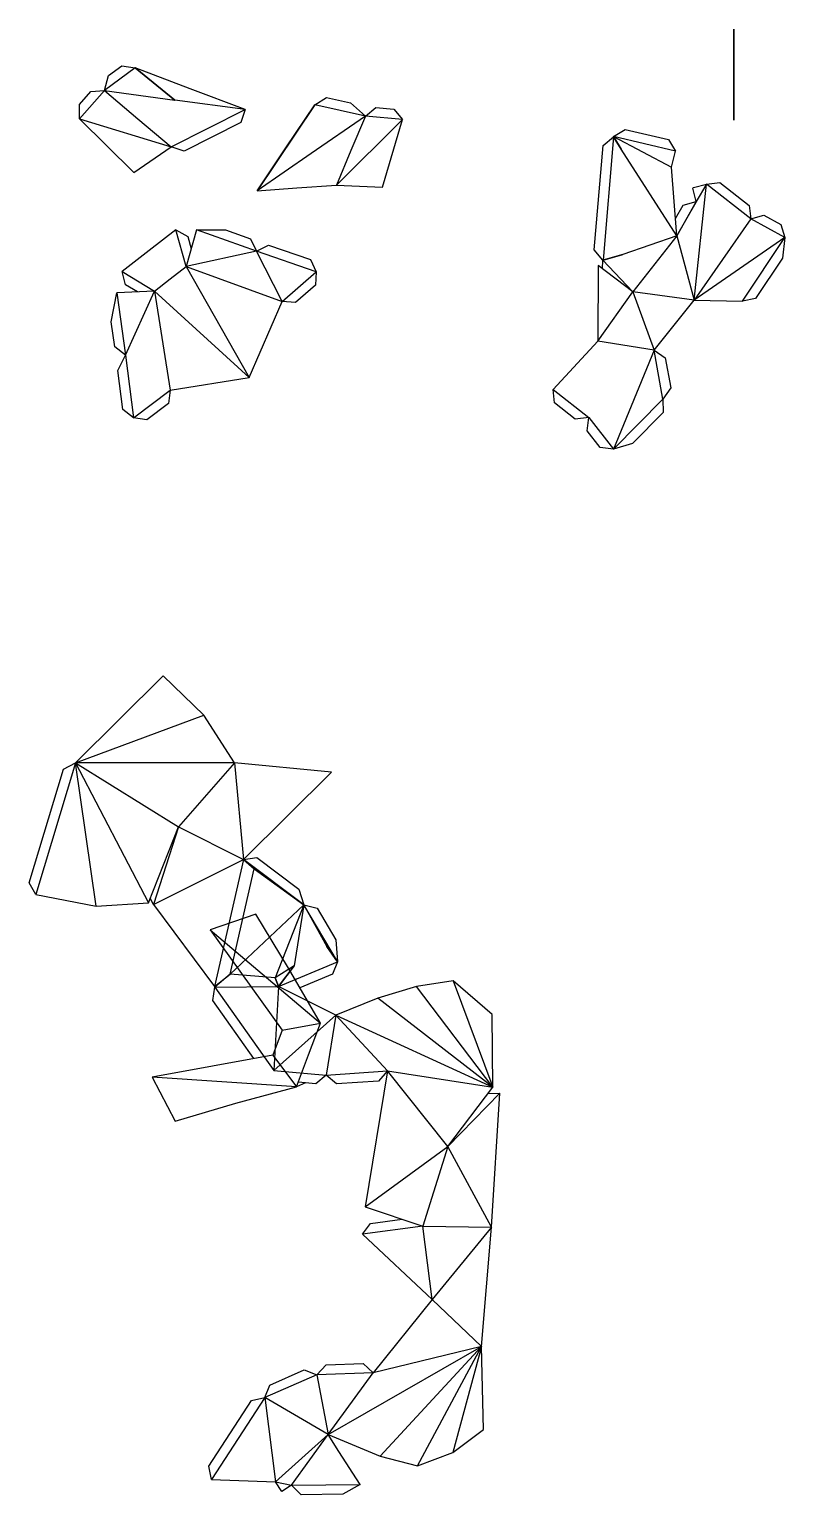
# Model space of a CAD drawing. Extents: x -10 to 819, y 0 to 1609.
import ezdxf

# ---------------------------------------------------------------- set-up
doc = ezdxf.new("R2010")
doc.units = 0

msp = doc.modelspace()

# ---------------------------------------------------------------- linework, layer by layer
at = {"layer": 'CutLine', "color": 8, "linetype": 'CONTINUOUS'}
for p, q in [((763.694651, 1559.063583), (763.694612, 1608.907959)), ((763.694612, 1608.907959), (763.694612, 1509.219192)), ((76.821506, 1558.035618), (91.548627, 1568.907959)), ((91.548627, 1568.907959), (106.248134, 1566.694499)), ((166.653031, 1543.688578), (106.248134, 1566.694499)), ((149.725102, 1531.191498), (106.248134, 1566.694499)), ((72.392276, 1541.700311), (76.821506, 1558.035618)), ((763.694612, 1509.219192), (763.694651, 1559.063583)), ((45.046335, 1526.470323), (57.55866, 1540.731418)), ((57.55866, 1540.731418), (72.392276, 1541.700311)), ((227.057897, 1520.682621), (166.653031, 1543.688578)), ((303.650975, 1525.944248), (316.203036, 1533.907959)), ((316.203036, 1533.907959), (342.621377, 1527.9995)), ((45, 1510.479587), (45.046335, 1526.470323)), ((227.057897, 1520.682621), (222.391121, 1506.568935)), ((303.650975, 1525.944248), (240, 1431.675139)), ((342.621377, 1527.9995), (358.986568, 1513.568449)), ((358.986568, 1513.568449), (370.416244, 1523.07305)), ((370.416244, 1523.07305), (390.178727, 1521.25573)), ((390.178727, 1521.25573), (399.683328, 1509.826054)), ((45, 1510.479587), (104.840712, 1451.633778)), ((222.391121, 1506.568935), (159.972968, 1475.171483)), ((377.892992, 1435.572829), (399.683328, 1509.826054)), ((631.43614, 1491.066168), (644.064728, 1498.907959)), ((644.064728, 1498.907959), (691.814764, 1487.742081)), ((610.305981, 1366.622947), (619.951765, 1481.392264)), ((619.951765, 1481.392264), (631.306457, 1490.986319)), ((639.786815, 1477.358556), (631.306457, 1490.986319)), ((631.412686, 1490.81561), (631.43614, 1491.066168)), ((691.814764, 1487.742081), (699.656555, 1475.113492)), ((104.840712, 1451.633778), (145.859276, 1479.838251)), ((159.972968, 1475.171483), (145.859283, 1479.838259)), ((695.150779, 1457.553878), (699.656555, 1475.113492)), ((700.786218, 1382.323278), (695.150779, 1457.553878)), ((240, 1431.675139), (283.697988, 1434.790922)), ((283.697988, 1434.790922), (327.395993, 1437.906711)), ((327.396008, 1437.906705), (377.892992, 1435.572829)), ((718.584729, 1434.362324), (719.146938, 1435.288936)), ((722.118814, 1419.923309), (718.584729, 1434.362324)), ((719.146938, 1435.288936), (733.585953, 1438.823021)), ((733.585953, 1438.823021), (748.342631, 1440.616165)), ((748.342631, 1440.616165), (780.519443, 1415.411955)), ((699.37669, 1401.139851), (707.78948, 1415.967919)), ((707.78948, 1415.967919), (722.118814, 1419.923309)), ((780.519443, 1415.411955), (782.312587, 1400.655277)), ((782.312587, 1400.655277), (796.58634, 1404.80677)), ((796.58634, 1404.80677), (815.234151, 1394.562239)), ((151.014357, 1388.907959), (121.548293, 1365.902222)), ((151.014357, 1388.907959), (163.934701, 1381.556792)), ((173.672406, 1388.783649), (162.121919, 1348.477016)), ((173.672406, 1388.783649), (205.335583, 1388.706236)), ((205.335583, 1388.706236), (233.036356, 1378.881338)), ((815.234151, 1394.562239), (819.385644, 1380.288486)), ((163.934701, 1381.556792), (167.687234, 1367.897766)), ((233.036356, 1378.881338), (239.429312, 1365.461016)), ((239.429312, 1365.461016), (252.807471, 1371.94174)), ((252.807471, 1371.94174), (298.579822, 1356.043975)), ((819.385644, 1380.288486), (817.022231, 1357.739653)), ((121.548293, 1365.902222), (92.082284, 1342.896475)), ((298.579822, 1356.043975), (305.060546, 1342.665815)), ((619.843734, 1355.33489), (610.305981, 1366.622947)), ((619.518012, 1345.821391), (619.847676, 1355.450021)), ((619.847676, 1355.450021), (619.927303, 1355.592686)), ((619.900036, 1355.268255), (641.788298, 1361.671937)), ((817.022231, 1357.739653), (787.508093, 1313.324519)), ((95.609658, 1328.455819), (92.082284, 1342.896475)), ((305.060546, 1342.665815), (304.054252, 1327.83469)), ((614.561107, 1349.628899), (614.21428, 1266.544131)), ((652.484597, 1320.499032), (614.561107, 1349.628899)), ((80, 1287.619561), (86.114275, 1319.470399)), ((127.456025, 1321.411449), (86.114275, 1319.470399)), ((108.660694, 1320.528983), (95.609658, 1328.455819)), ((304.054252, 1327.83469), (282.390064, 1308.923544)), ((231.228483, 1226.613724), (267.558938, 1309.929838)), ((282.390064, 1308.923544), (267.558938, 1309.929838)), ((698.039628, 1283.925062), (720.066767, 1311.361144)), ((720.066767, 1311.361144), (772.935921, 1310.38739)), ((787.508093, 1313.324519), (772.935921, 1310.38739)), ((83.888553, 1260.105603), (80, 1287.619561)), ((676.012456, 1256.488984), (698.039628, 1283.925062)), ((95.767371, 1251.168678), (83.888553, 1260.105603)), ((614.21428, 1266.544131), (565, 1213.480696)), ((676.012456, 1256.488984), (688.238663, 1248.033524)), ((87.292105, 1234.247001), (95.767371, 1251.168678)), ((688.238663, 1248.033524), (694.225562, 1215.196782)), ((92.660961, 1191.353875), (87.292105, 1234.247001)), ((144.719904, 1212.715598), (231.228483, 1226.613724)), ((144.719904, 1212.715598), (142.674367, 1197.991784)), ((566.813497, 1198.726505), (565, 1213.480696)), ((694.225562, 1215.196782), (685.770102, 1202.970575)), ((104.396371, 1182.229453), (92.660961, 1191.353875)), ((142.674367, 1197.991784), (119.120185, 1180.183915)), ((589.473634, 1181.027119), (566.813497, 1198.726505)), ((685.770102, 1202.970575), (685.872716, 1188.105704)), ((119.120185, 1180.183915), (104.396371, 1182.229453)), ((604.227825, 1182.840616), (589.473634, 1181.027119)), ((602.385799, 1168.089959), (604.227825, 1182.840616)), ((685.872716, 1188.105704), (652.344792, 1154.111667)), ((616.679372, 1149.717079), (602.385799, 1168.089959)), ((631.430029, 1147.875053), (616.679372, 1149.717079)), ((652.344792, 1154.111667), (631.430029, 1147.875053)), ((136.991744, 898.907959), (40.644591, 803.639192)), ((181.620666, 855.984599), (136.991744, 898.907959)), ((215.34147, 803.639192), (181.620666, 855.984599)), ((-10, 671.939022), (27.492605, 796.420303)), ((27.492605, 796.420303), (40.644591, 803.639192)), ((321.860263, 793.144283), (215.34147, 803.639192)), ((225.042517, 697.353765), (321.860263, 793.144283)), ((120.833688, 649.894647), (153.9157, 733.325713)), ((236.924575, 687.05943), (225.042517, 697.353765)), ((225.122188, 697.28474), (225.113186, 697.423685)), ((225.125483, 697.435851), (239.830301, 699.522492)), ((239.830301, 699.522492), (285.896391, 664.905483)), ((-2.966696, 658.842932), (-10, 671.939022)), ((285.896391, 664.905483), (291.534205, 647.520502)), ((-2.966696, 658.842932), (63.34511, 646.232529)), ((63.34511, 646.232529), (120.833688, 649.894647)), ((126.316009, 647.924195), (122.787565, 654.822219)), ((126.316009, 647.924195), (193.194256, 558.101135)), ((291.534205, 647.520502), (305.934224, 643.830735)), ((305.934224, 643.830735), (326.459881, 609.162571)), ((274.444161, 577.927461), (238.546668, 637.412333)), ((188.576352, 620.11889), (267.623813, 510.171685)), ((328.381791, 585.227995), (316.572377, 602.039925)), ((326.459881, 609.162571), (328.405342, 585.244562)), ((280.819891, 580.790409), (263.665927, 557.86164)), ((328.381791, 585.227995), (322.794424, 571.45279)), ((328.405342, 585.244562), (328.365275, 585.251507)), ((193.194256, 558.101135), (210.498771, 571.436219)), ((263.723327, 557.793106), (259.780966, 567.51151)), ((309.786186, 517.770523), (274.444161, 577.927461)), ((282.919754, 565.988953), (281.751139, 565.489989)), ((282.935499, 566.010152), (282.919754, 565.988953)), ((322.794424, 571.45279), (287.112606, 556.364043)), ((455.490114, 564.172805), (415.078552, 558.078757)), ((498.377231, 527.079955), (455.490114, 564.172805)), ((191.353612, 542.627225), (193.859544, 557.279707)), ((193.859544, 557.279707), (194.348922, 558.990936)), ((326.596602, 526.424144), (263.723327, 557.793106)), ((415.078552, 558.078757), (372.678835, 545.240748)), ((236.474646, 478.888519), (191.353612, 542.627225)), ((372.678835, 545.240748), (326.596602, 526.424144)), ((498.796994, 447.375331), (498.377231, 527.079955)), ((267.623813, 510.171685), (257.275816, 482.738201)), ((257.275816, 482.738201), (125, 458.257853)), ((125, 458.257853), (150.202295, 410.047107)), ((293.184528, 452.240427), (283.398851, 447.815149)), ((304.538635, 451.228836), (285.331973, 452.940048)), ((315.941272, 460.765859), (304.538635, 451.228836)), ((327.126009, 450.9742), (315.941272, 460.765859)), ((373.501455, 454.054074), (327.126009, 450.9742)), ((383.293114, 465.238811), (358.65519, 316.038027)), ((383.293114, 465.238811), (373.501455, 454.054074)), ((216.812368, 429.799945), (283.398851, 447.815149)), ((449.400948, 382.324141), (498.796994, 447.375331)), ((493.65631, 440.605404), (506.473862, 440.756231)), ((497.534049, 293.775781), (506.473862, 440.756231)), ((150.202295, 410.047107), (216.812368, 429.799945)), ((358.65519, 316.038027), (421.965339, 294.763481)), ((355.760277, 285.950365), (364.792652, 297.756766)), ((364.792652, 297.756766), (399.362963, 302.358713)), ((486.51248, 162.877479), (497.534049, 293.775781)), ((355.760277, 285.950365), (432.233001, 214.446531)), ((432.233001, 214.446531), (367.527542, 133.827007)), ((488.787769, 71.400343), (486.51248, 162.877479)), ((254.019814, 120.410008), (291.80734, 136.937964)), ((291.80734, 136.937964), (305.649982, 131.519829)), ((305.649982, 131.519829), (315.762331, 142.415486)), ((315.762331, 142.415486), (356.631886, 143.939356)), ((356.631886, 143.939356), (367.527542, 133.827007)), ((248.60168, 106.567366), (254.019814, 120.410008)), ((187.139436, 31.403419), (234.058163, 103.491485)), ((234.058163, 103.491485), (248.60168, 106.567366)), ((318.032144, 66.260108), (375.108842, 42.316173)), ((329.774229, 47.529977), (318.032144, 66.260108)), ((454.93191, 46.406153), (488.787769, 71.400343)), ((353.382242, 11.315288), (329.774229, 47.529977)), ((375.108842, 42.316173), (416.068139, 31.754272)), ((416.068139, 31.754272), (454.93191, 46.406153)), ((190.215317, 16.859902), (187.139436, 31.403419)), ((190.215317, 16.859902), (260.225675, 14.202348)), ((267.175098, 3.430785), (260.225675, 14.202348)), ((277.946661, 10.380209), (267.175098, 3.430785)), ((288.58744, 0), (277.946661, 10.380209)), ((334.082568, 0.563945), (288.58744, 0)), ((353.382242, 11.315288), (334.082568, 0.563945))]:
    msp.add_line(p, q, dxfattribs=at)
at = {"layer": 'MountainLine', "color": 5, "linetype": 'CONTINUOUS'}
for p, q in [((106.248134, 1566.694499), (149.725102, 1531.191498)), ((72.392276, 1541.700311), (149.725102, 1531.191498)), ((227.057897, 1520.682621), (149.725102, 1531.191498)), ((145.859283, 1479.838259), (227.057897, 1520.682621)), ((399.683328, 1509.826054), (327.396008, 1437.906705)), ((631.43614, 1491.066168), (695.150779, 1457.553878)), ((720.066767, 1311.361144), (733.585953, 1438.823021)), ((733.585953, 1438.823021), (722.118814, 1419.923309)), ((722.118814, 1419.923309), (700.786218, 1382.323278)), ((700.786218, 1382.323278), (641.788298, 1361.671937)), ((239.429312, 1365.461016), (162.121919, 1348.477016)), ((641.788298, 1361.671937), (619.847676, 1355.450021)), ((267.558938, 1309.929838), (305.060546, 1342.665815)), ((95.767371, 1251.168678), (127.456025, 1321.411449)), ((685.770102, 1202.970575), (676.012456, 1256.488984)), ((104.396371, 1182.229453), (144.719904, 1212.715598)), ((40.644591, 803.639192), (-2.966696, 658.842932)), ((215.34147, 803.639192), (225.042517, 697.353765)), ((153.9157, 733.325713), (225.042517, 697.353765)), ((126.316009, 647.924195), (225.042517, 697.353765)), ((291.534205, 647.520502), (225.112517, 697.434011)), ((328.405342, 585.244562), (291.534205, 647.520502)), ((238.546668, 637.412333), (188.576352, 620.11889)), ((280.819891, 580.790409), (259.780966, 567.51151)), ((498.796994, 447.375331), (372.678835, 545.240748)), ((258.563449, 465.87792), (326.596602, 526.424144)), ((326.596602, 526.424144), (383.293114, 465.238811)), ((375.108842, 42.316173), (486.51248, 162.877479)), ((318.032144, 66.260108), (367.527542, 133.827007)), ((318.032144, 66.260108), (248.60168, 106.567366)), ((277.946661, 10.380209), (318.032144, 66.260108))]:
    msp.add_line(p, q, dxfattribs=at)
at = {"layer": 'ValleyLine', "color": 1, "linetype": 'CONTINUOUS'}
for p, q in [((106.248134, 1566.694499), (72.392276, 1541.700311)), ((72.392276, 1541.700311), (45, 1510.479587)), ((72.392276, 1541.700311), (109.125797, 1510.769282)), ((271.8255, 1478.809705), (303.650975, 1525.944248)), ((358.986568, 1513.568449), (299.493288, 1472.621813)), ((358.986568, 1513.568449), (303.650975, 1525.944248)), ((358.986568, 1513.568449), (343.191289, 1475.737584)), ((399.683328, 1509.826054), (358.986568, 1513.568449)), ((45, 1510.479587), (145.859279, 1479.838255)), ((109.125797, 1510.769282), (145.859279, 1479.838255)), ((631.306457, 1490.986319), (619.900036, 1355.268255)), ((699.656555, 1475.113492), (631.43614, 1491.066168)), ((631.43614, 1491.066168), (639.786815, 1477.358556)), ((240, 1431.675139), (271.8255, 1478.809705)), ((299.493288, 1472.621813), (240, 1431.675139)), ((343.191289, 1475.737584), (327.396, 1437.906708)), ((700.786218, 1382.323278), (639.786815, 1477.358556)), ((700.786218, 1382.323278), (733.585953, 1438.823021)), ((782.312587, 1400.655277), (733.585953, 1438.823021)), ((782.312587, 1400.655277), (720.066767, 1311.361144)), ((819.385644, 1380.288486), (782.312587, 1400.655277)), ((162.121919, 1348.477016), (151.014357, 1388.907959)), ((239.429312, 1365.461016), (173.672406, 1388.783649)), ((700.786218, 1382.323278), (652.484597, 1320.499032)), ((700.786218, 1382.323278), (720.066767, 1311.361144)), ((819.385644, 1380.288486), (720.066767, 1311.361144)), ((772.935921, 1310.38739), (819.385644, 1380.288486)), ((267.558938, 1309.929838), (239.429312, 1365.461016)), ((305.060546, 1342.665815), (239.429312, 1365.461016)), ((619.847676, 1355.450021), (652.484597, 1320.499032)), ((92.082284, 1342.896475), (127.456025, 1321.411449)), ((144.788976, 1334.944235), (162.121919, 1348.477016)), ((162.121919, 1348.477016), (267.558938, 1309.929838)), ((162.121919, 1348.477016), (231.228483, 1226.613724)), ((86.114275, 1319.470399), (95.767371, 1251.168678)), ((127.456025, 1321.411449), (144.788976, 1334.944235)), ((231.228483, 1226.613724), (127.456025, 1321.411449)), ((127.456025, 1321.411449), (144.719904, 1212.715598)), ((614.21428, 1266.544131), (652.484597, 1320.499032)), ((652.484597, 1320.499032), (676.012456, 1256.488984)), ((720.066767, 1311.361144), (652.484597, 1320.499032)), ((676.012456, 1256.488984), (614.21428, 1266.544131)), ((676.012456, 1256.488984), (631.430029, 1147.875053)), ((95.767371, 1251.168678), (104.396371, 1182.229453)), ((565, 1213.480696), (604.227825, 1182.840616)), ((631.430029, 1147.875053), (685.770102, 1202.970575)), ((604.227825, 1182.840616), (631.430029, 1147.875053)), ((40.644591, 803.639192), (181.620666, 855.984599)), ((63.34511, 646.232529), (40.644591, 803.639192)), ((40.644591, 803.639192), (153.9157, 733.325713)), ((215.34147, 803.639192), (40.644591, 803.639192)), ((40.644591, 803.639192), (120.833688, 649.894647)), ((215.34147, 803.639192), (153.9157, 733.325713)), ((153.9157, 733.325713), (126.316009, 647.924195)), ((225.042517, 697.353765), (193.194256, 558.101135)), ((225.112517, 697.434011), (236.924575, 687.05943)), ((210.498771, 571.436219), (236.924575, 687.05943)), ((236.924575, 687.05943), (291.534205, 647.520502)), ((210.498771, 571.436219), (291.534205, 647.520502)), ((291.534205, 647.520502), (259.780966, 567.51151)), ((291.534205, 647.520502), (280.819891, 580.790409)), ((291.534205, 647.520502), (316.572377, 602.039925)), ((188.576352, 620.11889), (309.786186, 517.770523)), ((316.572377, 602.039925), (328.405342, 585.244562)), ((263.665927, 557.86164), (328.381791, 585.227995)), ((263.745668, 557.802199), (280.819891, 580.790409)), ((210.498771, 571.436219), (193.859544, 557.279707)), ((259.780966, 567.51151), (210.498771, 571.436219)), ((259.780966, 567.51151), (263.745668, 557.802199)), ((455.490114, 564.172805), (498.796994, 447.375331)), ((193.859544, 557.279707), (263.723327, 557.793106)), ((193.859544, 557.279707), (258.563449, 465.87792)), ((263.723327, 557.793106), (258.563449, 465.87792)), ((498.796994, 447.375331), (415.078552, 558.078757)), ((267.623813, 510.171685), (309.786186, 517.770523)), ((296.592497, 482.792824), (309.786194, 517.77052)), ((326.596602, 526.424144), (315.941272, 460.765859)), ((326.596602, 526.424144), (498.796994, 447.375331)), ((257.275816, 482.738201), (283.398851, 447.815149)), ((283.398851, 447.815149), (296.592497, 482.792824)), ((283.398851, 447.815149), (125, 458.257853)), ((258.563449, 465.87792), (315.941272, 460.765859)), ((315.941272, 460.765859), (383.293114, 465.238811)), ((383.293114, 465.238811), (498.796994, 447.375331)), ((449.400948, 382.324141), (383.293114, 465.238811)), ((506.473862, 440.756231), (449.400948, 382.324141)), ((358.65519, 316.038027), (449.400948, 382.324141)), ((449.400948, 382.324141), (421.965339, 294.763481)), ((497.534049, 293.775781), (449.400948, 382.324141)), ((421.965339, 294.763481), (355.760277, 285.950365)), ((421.965339, 294.763481), (497.534049, 293.775781)), ((432.233001, 214.446531), (421.965339, 294.763481)), ((497.534049, 293.775781), (432.233001, 214.446531)), ((432.233001, 214.446531), (486.51248, 162.877479)), ((318.032144, 66.260108), (486.51248, 162.877479)), ((486.51248, 162.877479), (367.527542, 133.827007)), ((416.068139, 31.754272), (486.51248, 162.877479)), ((486.51248, 162.877479), (454.93191, 46.406153)), ((305.649982, 131.519829), (248.60168, 106.567366)), ((367.527542, 133.827007), (305.649982, 131.519829)), ((305.649982, 131.519829), (318.032144, 66.260108)), ((248.60168, 106.567366), (190.215317, 16.859902)), ((248.60168, 106.567366), (260.225675, 14.202348)), ((260.225675, 14.202348), (318.032144, 66.260108)), ((260.225675, 14.202348), (277.946661, 10.380209)), ((277.946661, 10.380209), (353.382242, 11.315288))]:
    msp.add_line(p, q, dxfattribs=at)

doc.saveas('drawing.dxf')
